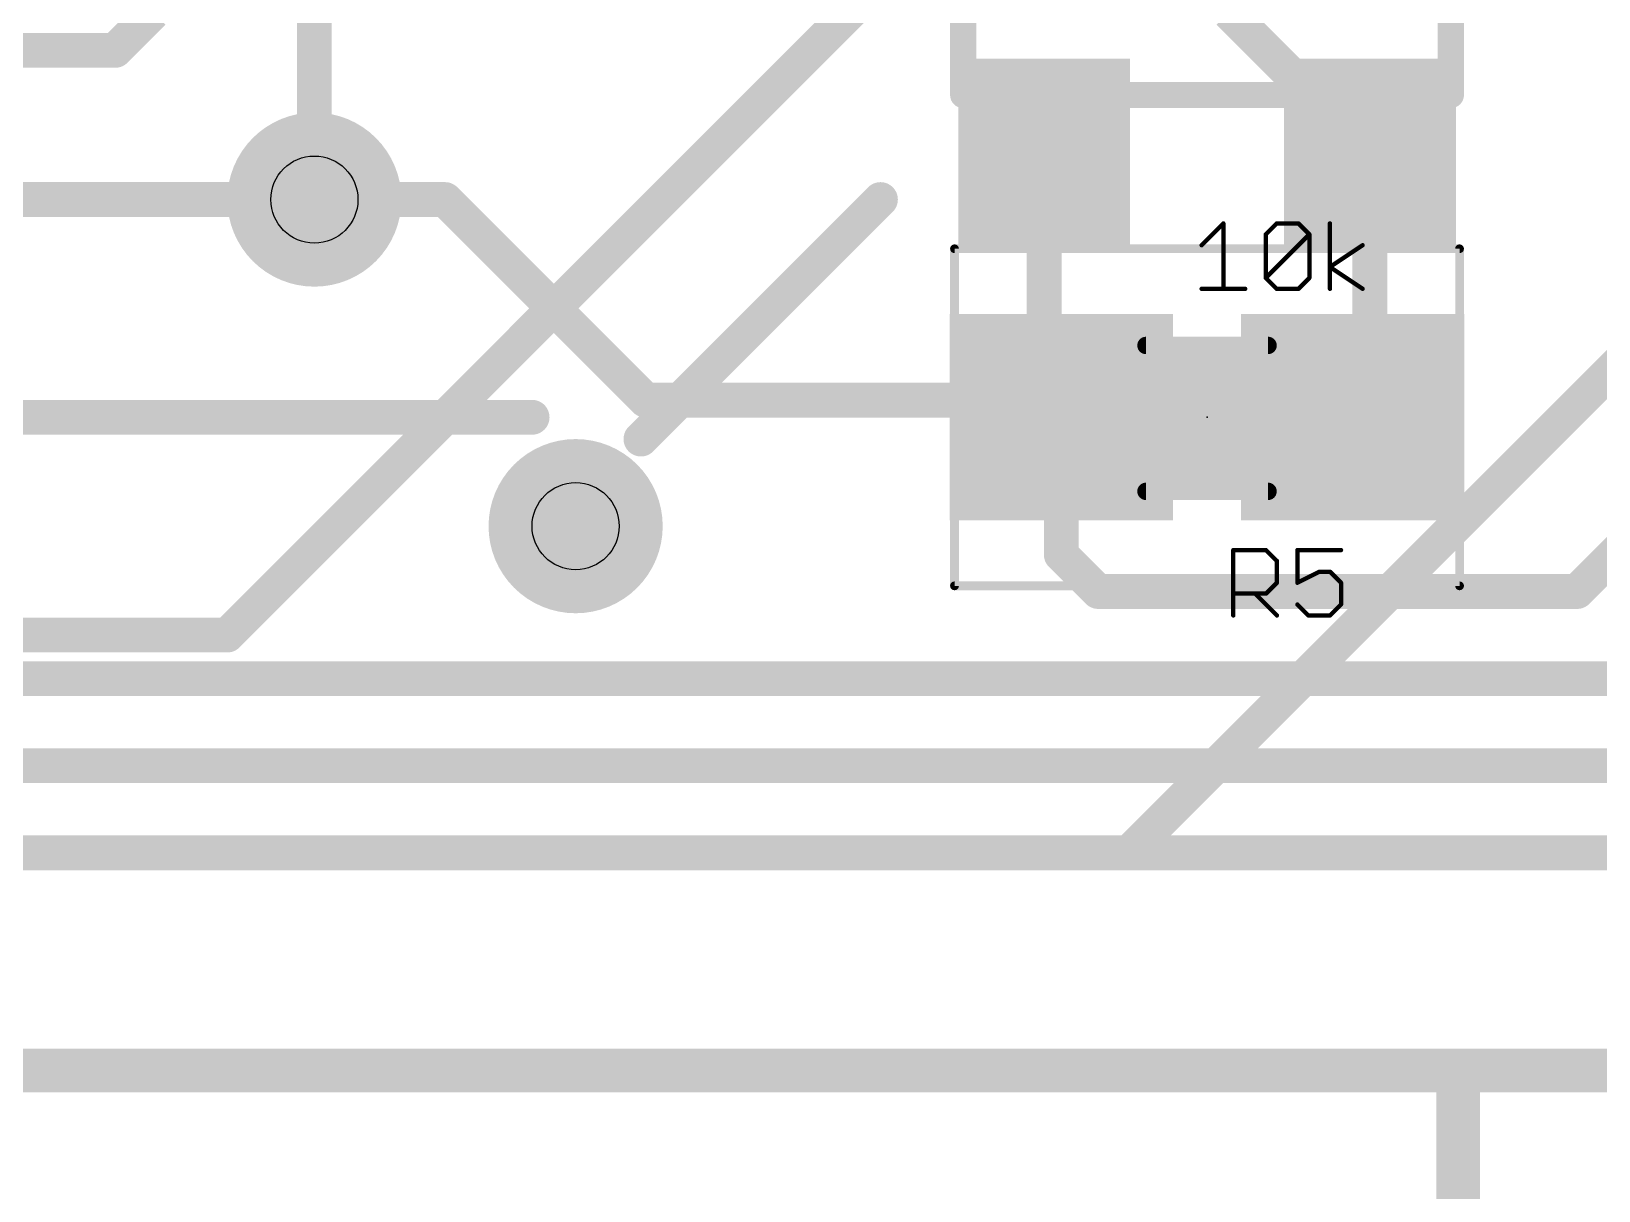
# Model space of a CAD drawing. Extents: x -25 to 82, y -26 to 60.
# Drawn here: x 31.88 to 41.02, y -0.7 to 6.06 of the extents above; entities that cross this region are included whole.
import ezdxf

# ---------------------------------------------------------------- set-up
doc = ezdxf.new("R2010")
doc.units = 0
for name, color, linetype in [('1', 12, 'CONTINUOUS'), ('16', 132, 'CONTINUOUS'), ('18', 110, 'CONTINUOUS'), ('20', 53, 'CONTINUOUS'), ('21', 53, 'CONTINUOUS'), ('23', 53, 'CONTINUOUS'), ('25', 253, 'CONTINUOUS'), ('27', 253, 'CONTINUOUS'), ('29', 253, 'CONTINUOUS'), ('31', 253, 'CONTINUOUS'), ('35', 253, 'CONTINUOUS'), ('39', 12, 'CONTINUOUS'), ('44', 253, 'CONTINUOUS'), ('51', 53, 'CONTINUOUS')]:
    doc.layers.add(name, color=color, linetype=linetype)

# ---------------------------------------------------------------- blocks, each defined once
blk = doc.blocks.new('RECT')
blk.add_solid([(-0.5, -0.5), (0.5, -0.5), (-0.5, 0.5), (0.5, 0.5)])
blk = doc.blocks.new('ROUNDV')
at = {"const_width": 0.5}
blk.add_lwpolyline([(0, -0.25, 1), (0, 0.25, 1), (0, -0.25)], format="xyb", dxfattribs=at)

msp = doc.modelspace()

# ---------------------------------------------------------------- linework, layer by layer
at = {"layer": '1'}
for points, const_width in [([(32.366, 5.95), (32.5882, 6.1722)], 0.2032), ([(38.8628, 6.1722), (39.685, 5.35)], 0.2032), ([(22.957, 5.95), (32.366, 5.95)], 0.2032), ([(37.785, 5.35), (37.785, 3.91)], 0.2032), ([(39.685, 5.35), (39.685, 3.91)], 0.2032), ([(25.4, 5.08), (33.528, 5.08)], 0.2032), ([(34.29, 5.08), (33.528, 5.08)], 0.2032), ([(35.46, 3.91), (34.29, 5.08)], 0.2032), ([(37.785, 3.91), (35.46, 3.91)], 0.2032), ([(37.785, 3.91), (37.885, 3.81)], 0.2032), ([(39.685, 3.91), (39.585, 3.81)], 0.2032), ([(26.885, 3.81), (34.798, 3.81)], 0.2032), ([(38.1, 3.81), (37.885, 3.81)], 0.2032), ([(37.885, 3.81), (37.885, 3.009)], 0.2032), ([(41.595, 3.495), (40.894, 2.794)], 0.2032), ([(37.885, 3.009), (38.1, 2.794)], 0.2032), ([(40.894, 2.794), (38.1, 2.794)], 0.2032), ([(23.622, 2.286), (44.196, 2.286)], 0.2032), ([(23.241, 1.778), (46.228, 1.778)], 0.2032), ([(22.86, 1.27), (48.26, 1.27)], 0.2032), ([(0, 0), (53.34, 0)], 0.254)]:
    msp.add_lwpolyline(points, dxfattribs=dict(at, const_width=const_width))
at = {"layer": '1', "const_width": 0.1016}
for points in [[(32.3301, 5.9859, 1), (32.4019, 5.9141)], [(32.366, 5.8992, 1), (32.366, 6.0008)], [(37.8358, 5.35, 1), (37.7342, 5.35)], [(39.7358, 5.35, 1), (39.6342, 5.35)], [(39.6491, 5.3141, 1), (39.7209, 5.3859)], [(33.528, 5.1308, 1), (33.528, 5.0292)], [(33.528, 5.0292, 1), (33.528, 5.1308)], [(34.3259, 5.1159, 1), (34.2541, 5.0441)], [(34.29, 5.0292, 1), (34.29, 5.1308)], [(35.46, 3.9608, 1), (35.46, 3.8592)], [(35.4241, 3.8741, 1), (35.4959, 3.9459)], [(37.8209, 3.9459, 1), (37.7491, 3.8741)], [(37.7342, 3.91, 1), (37.8358, 3.91)], [(37.785, 3.8592, 1), (37.785, 3.9608)], [(39.6342, 3.91, 1), (39.7358, 3.91)], [(39.7209, 3.8741, 1), (39.6491, 3.9459)], [(34.798, 3.7592, 1), (34.798, 3.8608)], [(37.885, 3.8608, 1), (37.885, 3.7592)], [(37.9358, 3.81, 1), (37.8342, 3.81)], [(37.8491, 3.7741, 1), (37.9209, 3.8459)], [(38.1, 3.7592, 1), (38.1, 3.8608)], [(39.5491, 3.8459, 1), (39.6209, 3.7741)], [(37.9209, 3.0449, 1), (37.8491, 2.9731)], [(37.8342, 3.009, 1), (37.9358, 3.009)], [(38.1, 2.8448, 1), (38.1, 2.7432)], [(38.0641, 2.7581, 1), (38.1359, 2.8299)], [(40.8581, 2.8299, 1), (40.9299, 2.7581)], [(40.894, 2.7432, 1), (40.894, 2.8448)]]:
    msp.add_lwpolyline(points, format="xyb", dxfattribs=at)
at = {"layer": '16'}
for points, const_width in [([(38.1, 7.62), (33.02, 2.54)], 0.2032), ([(33.528, 5.08), (33.528, 7.62)], 0.2032), ([(38.2778, 1.27), (44.45, 7.4422)], 0.2032), ([(35.433, 3.683), (36.83, 5.08)], 0.2032), ([(33.02, 2.54), (10.16, 2.54)], 0.2032), ([(13.97, 1.27), (38.2778, 1.27)], 0.2032), ([(0, 0), (53.34, 0)], 0.254)]:
    msp.add_lwpolyline(points, dxfattribs=dict(at, const_width=const_width))
at = {"layer": '16', "const_width": 0.1016}
for points in [[(33.4772, 5.08, 1), (33.5788, 5.08)], [(36.8659, 5.0441, 1), (36.7941, 5.1159)], [(35.3971, 3.7189, 1), (35.4689, 3.6471)], [(32.9841, 2.5759, 1), (33.0559, 2.5041)], [(33.02, 2.4892, 1), (33.02, 2.5908)], [(38.2778, 1.2192, 1), (38.2778, 1.3208)], [(38.2419, 1.3059, 1), (38.3137, 1.2341)]]:
    msp.add_lwpolyline(points, format="xyb", dxfattribs=at)
at = {"layer": '20', "const_width": 0.2032}
msp.add_lwpolyline([(50.8, 0), (2.54, 0)], dxfattribs=at)
at = {"layer": '23'}
msp.add_point((38.735, 3.81), dxfattribs=at)
at = {"layer": '25', "const_width": 0.0254}
for points in [[(38.8883, 2.6543), (38.8883, 3.0356)], [(38.8883, 3.0356), (39.0789, 3.0356)], [(39.0789, 3.0356), (39.1425, 2.9721)], [(39.5167, 3.0356), (39.2625, 3.0356)], [(39.2625, 3.0356), (39.2625, 2.845)], [(39.1425, 2.9721), (39.1425, 2.845)], [(39.1425, 2.845), (39.0789, 2.7814)], [(39.2625, 2.845), (39.3896, 2.9085)], [(39.3896, 2.9085), (39.4532, 2.9085)], [(39.4532, 2.9085), (39.5167, 2.845)], [(39.5167, 2.845), (39.5167, 2.7179)], [(39.0789, 2.7814), (38.8883, 2.7814)], [(39.0154, 2.7814), (39.1425, 2.6543)], [(39.326, 2.6543), (39.2625, 2.7179)], [(39.4532, 2.6543), (39.326, 2.6543)], [(39.5167, 2.7179), (39.4532, 2.6543)]]:
    msp.add_lwpolyline(points, dxfattribs=at)
at = {"layer": '25', "const_width": 0.0127}
for points in [[(38.8946, 3.0356, 1), (38.8819, 3.0356)], [(38.8883, 3.042, 1), (38.8883, 3.0293)], [(39.0834, 3.0401, 1), (39.0745, 3.0311)], [(39.0789, 3.0293, 1), (39.0789, 3.042)], [(39.2625, 3.042, 1), (39.2625, 3.0293)], [(39.2688, 3.0356, 1), (39.2561, 3.0356)], [(39.5167, 3.0293, 1), (39.5167, 3.042)], [(39.1489, 2.9721, 1), (39.1362, 2.9721)], [(39.138, 2.9676, 1), (39.147, 2.9766)], [(39.1362, 2.845, 1), (39.1489, 2.845)], [(39.147, 2.8405, 1), (39.138, 2.8495)], [(39.2597, 2.8506, 1), (39.2653, 2.8393)], [(39.2561, 2.845, 1), (39.2688, 2.845)], [(39.3896, 2.9149, 1), (39.3896, 2.9022)], [(39.3924, 2.9028, 1), (39.3868, 2.9142)], [(39.4576, 2.913, 1), (39.4487, 2.904)], [(39.4532, 2.9022, 1), (39.4532, 2.9149)], [(39.5231, 2.845, 1), (39.5104, 2.845)], [(39.5122, 2.8405, 1), (39.5212, 2.8495)], [(38.8883, 2.7878, 1), (38.8883, 2.7751)], [(39.0199, 2.7859, 1), (39.0109, 2.7769)], [(39.0745, 2.7859, 1), (39.0834, 2.7769)], [(39.0789, 2.7751, 1), (39.0789, 2.7878)], [(38.8819, 2.6543, 1), (38.8946, 2.6543)], [(39.138, 2.6498, 1), (39.147, 2.6588)], [(39.267, 2.7223, 1), (39.258, 2.7134)], [(39.326, 2.6606, 1), (39.326, 2.648)], [(39.3216, 2.6498, 1), (39.3305, 2.6588)], [(39.4487, 2.6588, 1), (39.4576, 2.6498)], [(39.4532, 2.648, 1), (39.4532, 2.6606)], [(39.5104, 2.7179, 1), (39.5231, 2.7179)], [(39.5212, 2.7134, 1), (39.5122, 2.7223)]]:
    msp.add_lwpolyline(points, format="xyb", dxfattribs=at)
at = {"layer": '27', "const_width": 0.0254}
for points in [[(38.7034, 4.8135), (38.8306, 4.9406)], [(38.8306, 4.9406), (38.8306, 4.5593)], [(39.0777, 4.8771), (39.1412, 4.9406)], [(39.1412, 4.9406), (39.2683, 4.9406)], [(39.2683, 4.9406), (39.3319, 4.8771)], [(39.4519, 4.5593), (39.4519, 4.9406)], [(39.0777, 4.6229), (39.0777, 4.8771)], [(39.0777, 4.6229), (39.3319, 4.8771)], [(39.3319, 4.8771), (39.3319, 4.6229)], [(39.4519, 4.6864), (39.6425, 4.8135)], [(39.6425, 4.5593), (39.4519, 4.6864)], [(38.7034, 4.5593), (38.9577, 4.5593)], [(39.1412, 4.5593), (39.0777, 4.6229)], [(39.2683, 4.5593), (39.1412, 4.5593)], [(39.3319, 4.6229), (39.2683, 4.5593)]]:
    msp.add_lwpolyline(points, dxfattribs=at)
at = {"layer": '27', "const_width": 0.0127}
for points in [[(38.8369, 4.9406, 1), (38.8242, 4.9406)], [(38.835, 4.9361, 1), (38.8261, 4.9451)], [(39.1412, 4.947, 1), (39.1412, 4.9343)], [(39.1457, 4.9361, 1), (39.1367, 4.9451)], [(39.2728, 4.9451, 1), (39.2638, 4.9361)], [(39.2683, 4.9343, 1), (39.2683, 4.947)], [(39.4582, 4.9406, 1), (39.4455, 4.9406)], [(39.084, 4.8771, 1), (39.0713, 4.8771)], [(39.0732, 4.8816, 1), (39.0821, 4.8726)], [(39.3382, 4.8771, 1), (39.3255, 4.8771)], [(39.3364, 4.8726, 1), (39.3274, 4.8816)], [(39.3274, 4.8726, 1), (39.3364, 4.8816)], [(38.699, 4.818, 1), (38.7079, 4.809)], [(39.646, 4.8082, 1), (39.639, 4.8188)], [(39.4554, 4.6917, 1), (39.4483, 4.6811)], [(39.4483, 4.6917, 1), (39.4554, 4.6811)], [(38.7034, 4.5657, 1), (38.7034, 4.553)], [(38.9577, 4.553, 1), (38.9577, 4.5657)], [(39.0821, 4.6273, 1), (39.0732, 4.6184)], [(39.0732, 4.6273, 1), (39.0821, 4.6184)], [(39.0713, 4.6229, 1), (39.084, 4.6229)], [(39.1412, 4.5657, 1), (39.1412, 4.553)], [(39.2683, 4.553, 1), (39.2683, 4.5657)], [(39.3255, 4.6229, 1), (39.3382, 4.6229)], [(39.3364, 4.6184, 1), (39.3274, 4.6273)], [(38.8242, 4.5593, 1), (38.8369, 4.5593)], [(39.1367, 4.5548, 1), (39.1457, 4.5638)], [(39.2638, 4.5638, 1), (39.2728, 4.5548)], [(39.4455, 4.5593, 1), (39.4582, 4.5593)], [(39.639, 4.554, 1), (39.646, 4.5646)]]:
    msp.add_lwpolyline(points, format="xyb", dxfattribs=at)
at = {"layer": '39', "const_width": 0.0508}
for points in [[(37.262, 2.827), (37.262, 4.793)], [(37.262, 4.793), (40.208, 4.793)], [(40.208, 4.793), (40.208, 2.827)], [(40.208, 2.827), (37.262, 2.827)]]:
    msp.add_lwpolyline(points, dxfattribs=at)
at = {"layer": '39', "const_width": 0.0254}
for points in [[(37.2747, 4.793, 1), (37.2493, 4.793)], [(37.262, 4.8057, 1), (37.262, 4.7803)], [(40.2207, 4.793, 1), (40.1953, 4.793)], [(40.208, 4.7803, 1), (40.208, 4.8057)], [(37.262, 2.8397, 1), (37.262, 2.8143)], [(37.2493, 2.827, 1), (37.2747, 2.827)], [(40.1953, 2.827, 1), (40.2207, 2.827)], [(40.208, 2.8143, 1), (40.208, 2.8397)]]:
    msp.add_lwpolyline(points, format="xyb", dxfattribs=at)
at = {"layer": '44'}
for centre in [(33.528, 5.08), (35.052, 3.175)]:
    msp.add_circle(centre, 0.254, dxfattribs=at)
at = {"layer": '51'}
for points, const_width in [([(37.3126, 5.6896), (37.3126, 7.0104)], 0.1524), ([(40.1574, 7.0104), (40.1574, 5.6896)], 0.1524), ([(40.1574, 5.6896), (37.3126, 5.6896)], 0.1524), ([(39.091, 4.229), (38.379, 4.229)], 0.1016), ([(39.091, 3.378), (38.379, 3.378)], 0.1016), ([(21.7, 0), (50.8, 0)], 0.254), ([(40.2, -10.3), (40.2, -0.1)], 0.254)]:
    msp.add_lwpolyline(points, dxfattribs=dict(at, const_width=const_width))
for points, const_width in [([(37.3126, 5.7277, 1), (37.3126, 5.6515)], 0.0762), ([(40.1574, 5.6515, 1), (40.1574, 5.7277)], 0.0762), ([(37.2745, 5.6896, 1), (37.3507, 5.6896)], 0.0762), ([(40.1193, 5.6896, 1), (40.1955, 5.6896)], 0.0762), ([(38.379, 4.2544, 1), (38.379, 4.2036)], 0.0508), ([(39.091, 4.2036, 1), (39.091, 4.2544)], 0.0508), ([(38.379, 3.4034, 1), (38.379, 3.3526)], 0.0508), ([(39.091, 3.3526, 1), (39.091, 3.4034)], 0.0508), ([(40.2635, -0.1, 1), (40.1365, -0.1)], 0.127)]:
    msp.add_lwpolyline(points, format="xyb", dxfattribs=dict(at, const_width=const_width))

# ---------------------------------------------------------------- block references
at = {"layer": '1', "xscale": 0.8, "yscale": 0.9}
for p in [(37.785, 5.35), (39.685, 5.35)]:
    msp.add_blockref('RECT', p, dxfattribs=at)
at = {"layer": '1', "xscale": 1.1, "rotation": 180}
for p in [(37.885, 3.81), (39.585, 3.81)]:
    msp.add_blockref('RECT', p, dxfattribs=at)
at = {"layer": '18', "xscale": 1.016, "yscale": 1.016}
for p in [(33.528, 5.08), (33.528, 5.08), (35.052, 3.175), (35.052, 3.175)]:
    msp.add_blockref('ROUNDV', p, dxfattribs=at)
at = {"layer": '21', "xscale": 0.4572, "yscale": 0.762, "rotation": 180}
msp.add_blockref('RECT', (38.735, 3.81), dxfattribs=at)
at = {"layer": '29', "xscale": 1.0032, "yscale": 1.1032}
for p in [(37.785, 5.35), (39.685, 5.35)]:
    msp.add_blockref('RECT', p, dxfattribs=at)
at = {"layer": '29', "xscale": 1.3032, "yscale": 1.2032, "rotation": 180}
for p in [(37.885, 3.81), (39.585, 3.81)]:
    msp.add_blockref('RECT', p, dxfattribs=at)
at = {"layer": '31', "xscale": 0.8, "yscale": 0.9}
for p in [(37.785, 5.35), (39.685, 5.35)]:
    msp.add_blockref('RECT', p, dxfattribs=at)
at = {"layer": '31', "xscale": 1.1, "rotation": 180}
for p in [(37.885, 3.81), (39.585, 3.81)]:
    msp.add_blockref('RECT', p, dxfattribs=at)
at = {"layer": '35', "xscale": 0.3998, "yscale": 0.6, "rotation": 180}
msp.add_blockref('RECT', (38.735, 3.81), dxfattribs=at)
at = {"layer": '51', "xscale": 0.5001, "yscale": 0.95, "rotation": 180}
for p in [(38.1547, 3.8049), (39.3232, 3.8049)]:
    msp.add_blockref('RECT', p, dxfattribs=at)

doc.saveas('drawing.dxf')
